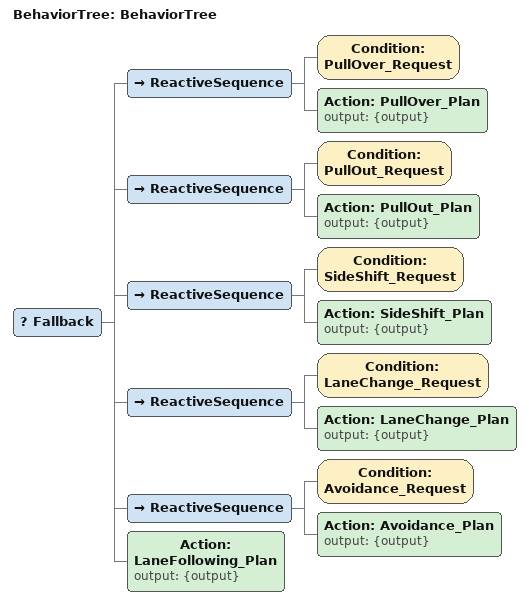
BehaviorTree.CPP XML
<?xml version="1.0"?>
<root main_tree_to_execute="BehaviorTree">
    <BehaviorTree ID="BehaviorTree">
        <Fallback>
            <ReactiveSequence>
                <Condition ID="PullOver_Request"/>
                <Action ID="PullOver_Plan" output="{output}"/>
            </ReactiveSequence>
            <ReactiveSequence>
                <Condition ID="PullOut_Request"/>
                <Action ID="PullOut_Plan" output="{output}"/>
            </ReactiveSequence>
            <ReactiveSequence>
                <Condition ID="SideShift_Request"/>
                <Action ID="SideShift_Plan" output="{output}"/>
            </ReactiveSequence>
            <ReactiveSequence>
                <Condition ID="LaneChange_Request"/>
                <Action ID="LaneChange_Plan" output="{output}"/>
            </ReactiveSequence>
            <ReactiveSequence>
                <Condition ID="Avoidance_Request"/>
                <Action ID="Avoidance_Plan" output="{output}"/>
            </ReactiveSequence>
            <Action ID="LaneFollowing_Plan" output="{output}"/>
        </Fallback>
    </BehaviorTree>
</root>
